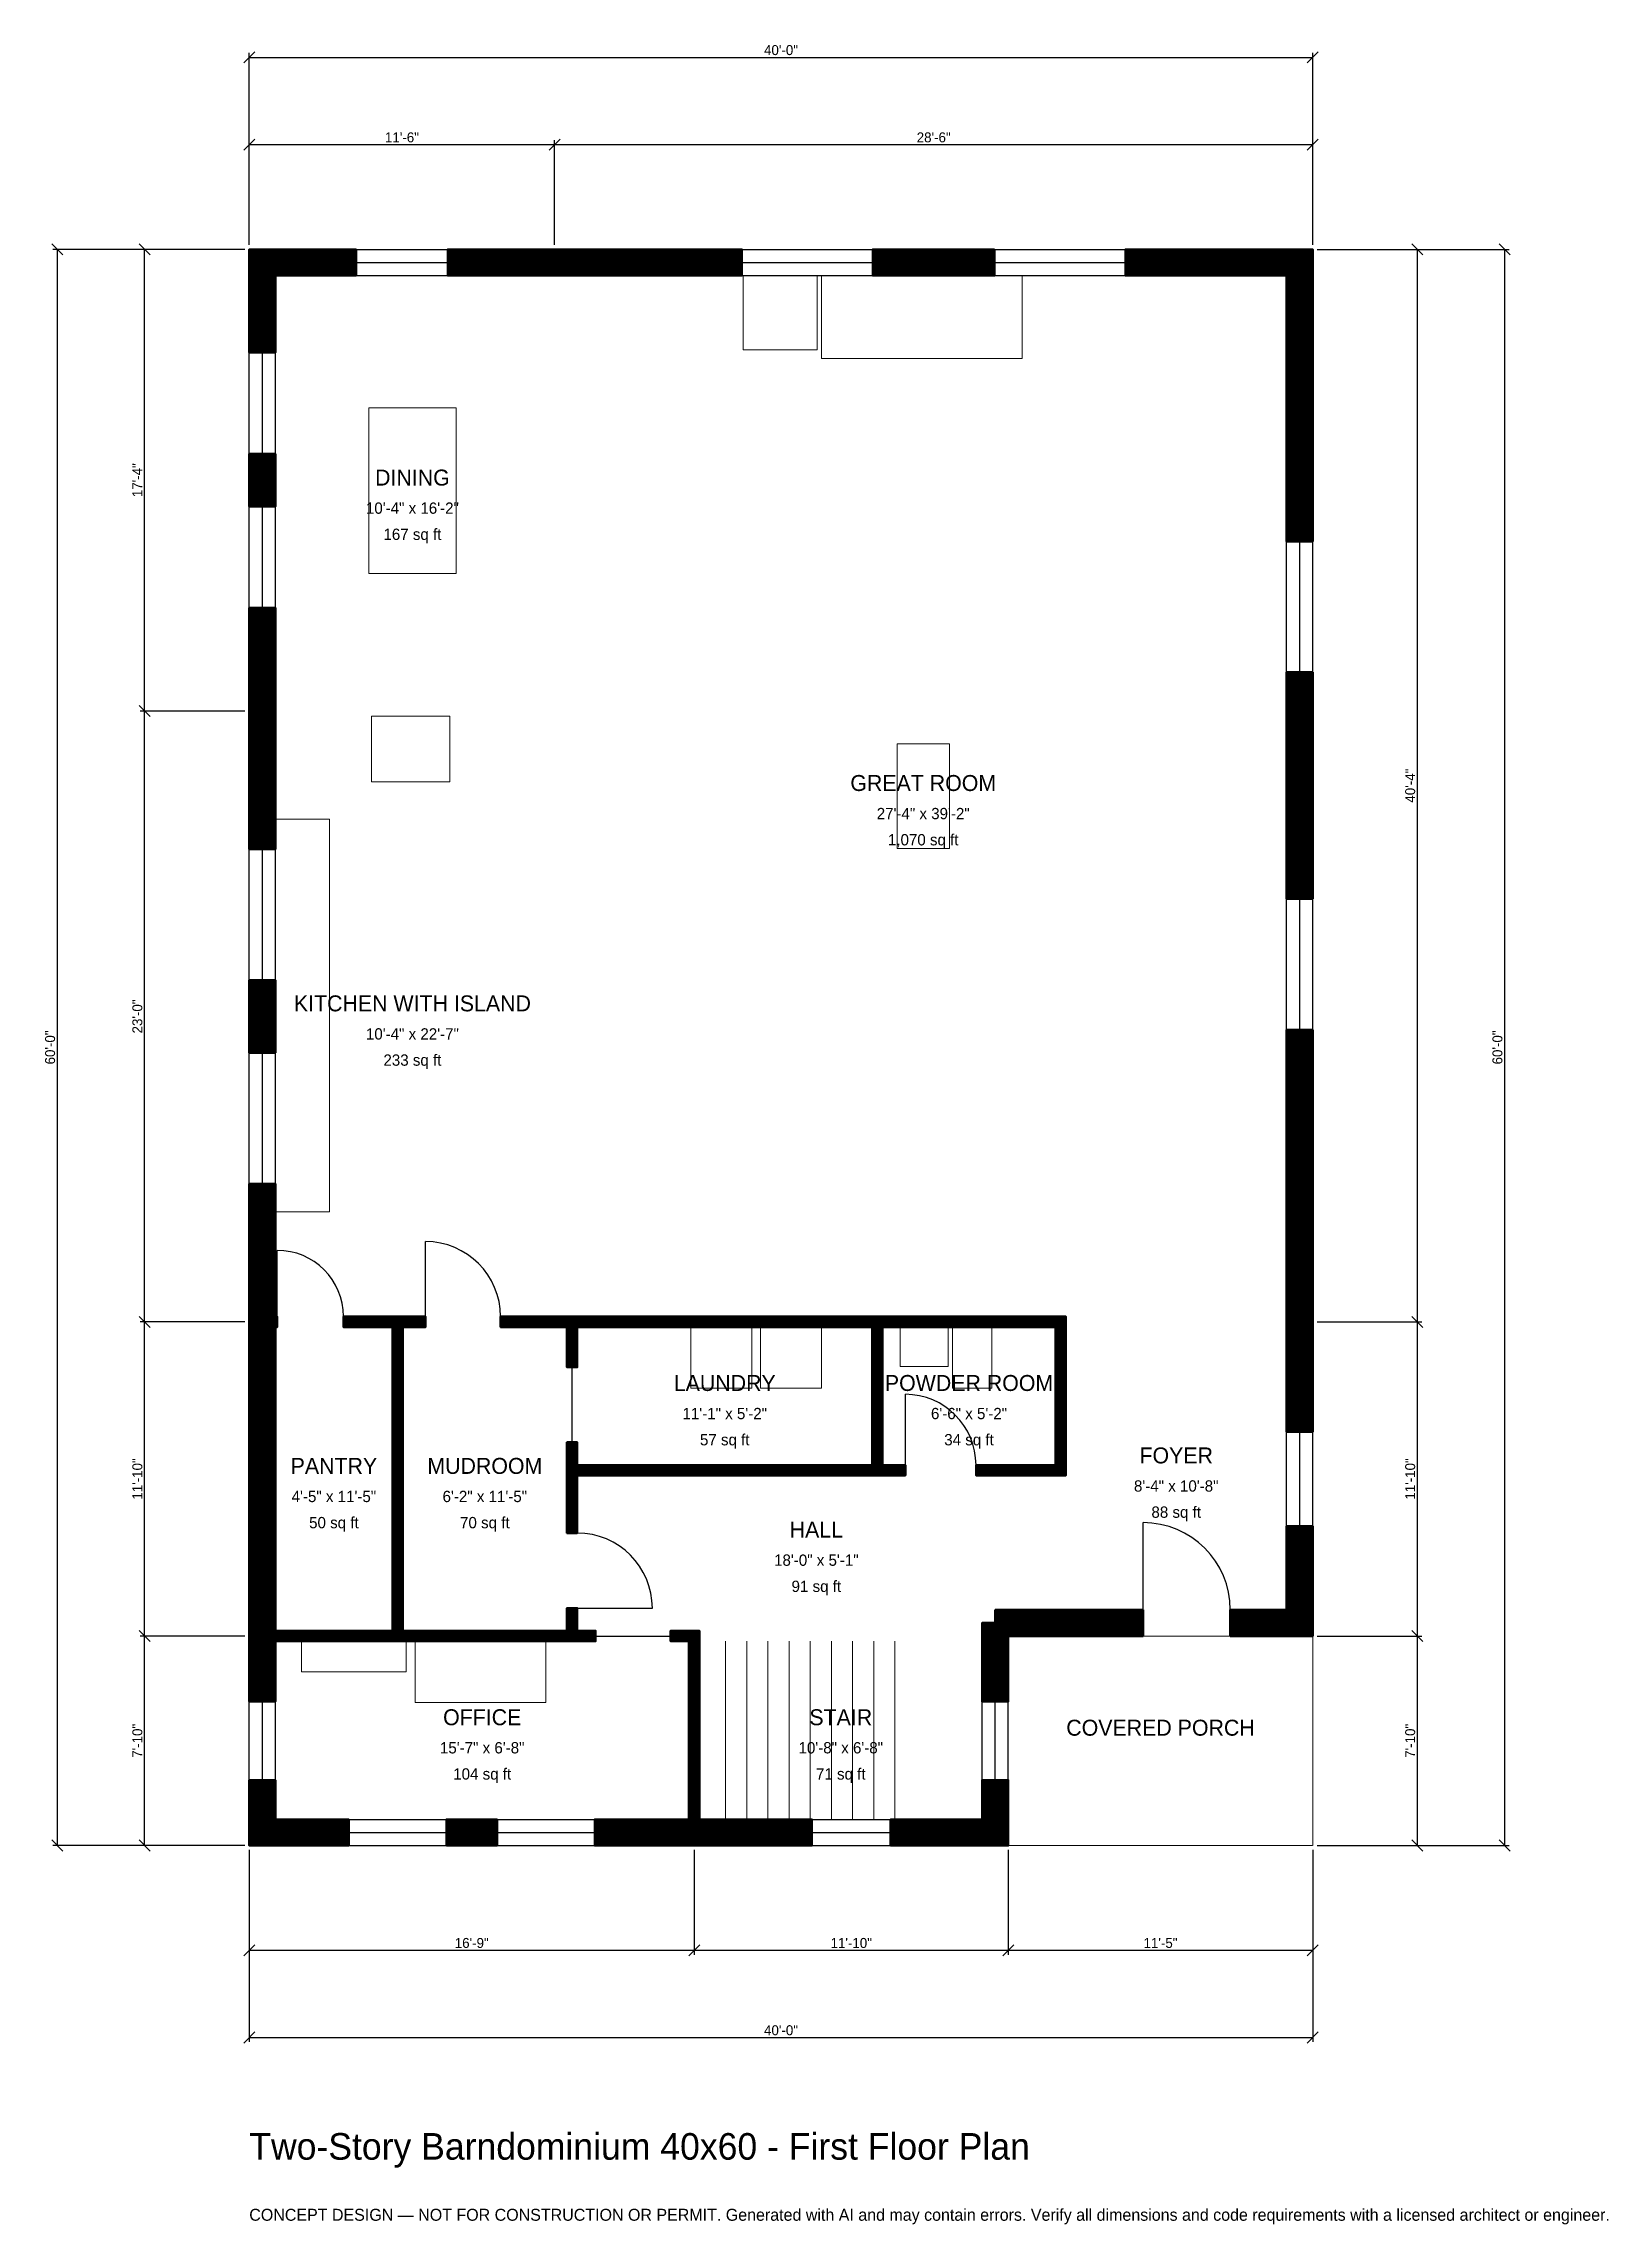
# Model space of a CAD drawing. Header units: inches. Extents: x -93 to 613, y -171 to 813.
import ezdxf
from ezdxf.enums import TextEntityAlignment as Align

# ---------------------------------------------------------------- set-up
doc = ezdxf.new("R2010")
doc.units = ezdxf.units.IN
doc.header["$MEASUREMENT"] = 0
doc.linetypes.add('DASHED', pattern=[0.6, 0.5, -0.1])
for name, color, linetype, lineweight in [('A-ANNO-DIMS', 1, 'Continuous', 13), ('A-ANNO-TEXT', 7, 'Continuous', 18), ('A-AREA-IDEN', 7, 'Continuous', 18), ('A-DOOR', 2, 'Continuous', 25), ('A-FLOR-FIXT', 9, 'Continuous', 13), ('A-FLOR-STRS', 3, 'Continuous', 18), ('A-FURN', 9, 'Continuous', 13), ('A-GLAZ', 4, 'Continuous', 25), ('A-SITE-PAVE', 8, 'Continuous', 13), ('A-WALL', 7, 'Continuous', 50), ('A-WALL-PATT', 8, 'Continuous', 13)]:
    doc.layers.add(name, color=color, linetype=linetype, lineweight=lineweight)
doc.dimstyles.new('PLAN', dxfattribs={"dimtxt": 4.5, "dimasz": 3, "dimexe": 2, "dimexo": 2, "dimgap": 1, "dimtad": 1, "dimdec": 0, "dimlunit": 4, "dimtsz": 2.5, "dimcen": 2.5, "dimclrd": 1, "dimclre": 1, "dimazin": 3, "dimtfac": 1, "dimtmove": 0, "dimatfit": 3})

msp = doc.modelspace()

# ---------------------------------------------------------------- hatches: boundary and pattern name
at = {"layer": 'A-WALL-PATT'}
h = msp.add_hatch(dxfattribs=at)
h.set_pattern_fill('ANSI31', color=8, scale=0.8)
h.paths.add_polyline_path([(0, 0), (0, 11.811), (0, 11.811), (0, 29.5276), (11.811, 29.5276), (11.811, 11.811), (44.8819, 11.811), (44.8819, 0), (11.811, 0), (11.811, 0), (0, 0), (0, 0), (0, 0), (0, 0)])
h.paths.add_polyline_path([(0, 88.5827), (0, 92.126), (0, 92.126), (0, 96.8504), (0, 96.8504), (0, 100.3937), (0, 230.315), (0, 233.8583), (0, 233.8583), (0, 238.5827), (0, 238.5827), (0, 242.126), (0, 298.5564), (11.811, 298.5564), (11.811, 242.126), (11.811, 238.5827), (12.5984, 238.5827), (12.5984, 233.8583), (11.811, 233.8583), (11.811, 230.315), (11.811, 100.3937), (11.811, 96.8504), (64.5669, 96.8504), (64.5669, 233.8583), (42.5197, 233.8583), (42.5197, 238.5827), (64.5669, 238.5827), (69.2913, 238.5827), (79.5276, 238.5827), (79.5276, 233.8583), (69.2913, 233.8583), (69.2913, 96.8504), (143.3071, 96.8504), (143.3071, 107.0866), (148.0315, 107.0866), (148.0315, 96.8504), (156.2992, 96.8504), (156.2992, 92.126), (148.0315, 92.126), (143.3071, 92.126), (69.2913, 92.126), (64.5669, 92.126), (11.811, 92.126), (11.811, 88.5827), (11.811, 64.9606), (0, 64.9606), (0, 88.5827)])
h.paths.add_polyline_path([(0, 390.4199), (11.811, 390.4199), (11.811, 357.6115), (0, 357.6115), (0, 390.4199)])
h.paths.add_polyline_path([(0, 505.9055), (0, 517.7165), (0, 558.3989), (11.811, 558.3989), (11.811, 517.7165), (11.811, 505.9055), (11.811, 449.4751), (0, 449.4751), (0, 505.9055)])
h.paths.add_polyline_path([(0, 627.8215), (11.811, 627.8215), (11.811, 604.0682), (0, 604.0682), (0, 627.8215)])
h.paths.add_polyline_path([(0, 708.2677), (0, 708.2677), (0, 720.0787), (0, 720.0787), (0, 720.0788), (11.811, 720.0788), (11.811, 720.0787), (48.2283, 720.0787), (48.2283, 708.2677), (11.811, 708.2677), (11.811, 673.4908), (0, 673.4908), (0, 708.2677)])
h.paths.add_polyline_path([(131.8898, 720.0787), (143.7008, 720.0787), (222.3097, 720.0787), (222.3097, 708.2677), (143.7008, 708.2677), (131.8898, 708.2677), (89.5669, 708.2677), (89.5669, 720.0787), (131.8898, 720.0787)])
h.paths.add_polyline_path([(336.3517, 720.0787), (336.3517, 708.2677), (281.3648, 708.2677), (281.3648, 720.0787), (336.3517, 720.0787)])
h.paths.add_polyline_path([(468.1102, 720.0787), (468.1102, 720.0788), (479.9213, 720.0788), (479.9213, 720.0787), (479.9213, 720.0787), (479.9213, 708.2677), (479.9213, 708.2677), (479.9213, 588.3202), (468.1102, 588.3202), (468.1102, 708.2677), (395.4068, 708.2677), (395.4068, 720.0787), (468.1102, 720.0787)])
h.paths.add_polyline_path([(479.9213, 427.0341), (468.1102, 427.0341), (468.1102, 529.2651), (479.9213, 529.2651), (479.9213, 427.0341)])
h.paths.add_polyline_path([(479.9213, 242.126), (479.9213, 242.126), (479.9213, 186.6142), (468.1102, 186.6142), (468.1102, 230.315), (468.1102, 230.315), (468.1102, 367.979), (479.9213, 367.979), (479.9213, 242.126)])
h.paths.add_polyline_path([(479.9213, 106.2992), (479.9213, 106.2992), (479.9213, 94.4882), (479.9213, 94.4882), (479.9213, 94.4881), (468.1102, 94.4881), (468.1102, 94.4882), (442.7165, 94.4882), (442.7165, 106.2992), (468.1102, 106.2992), (468.1102, 144.0945), (479.9213, 144.0945), (479.9213, 106.2992)])
h.paths.add_polyline_path([(372.0472, 94.4882), (360.2362, 94.4882), (342.5197, 94.4882), (342.5197, 64.9606), (330.7087, 64.9606), (330.7087, 100.3937), (336.6142, 100.3937), (336.6142, 106.2992), (360.2362, 106.2992), (372.0472, 106.2992), (403.3465, 106.2992), (403.3465, 94.4882), (372.0472, 94.4882)])
h.paths.add_polyline_path([(342.5197, 11.811), (342.5197, 11.811), (342.5197, 0), (342.5197, 0), (342.5197, 0), (330.7087, 0), (330.7087, 0), (289.3701, 0), (289.3701, 11.811), (330.7087, 11.811), (330.7087, 29.5276), (342.5197, 29.5276), (342.5197, 11.811)])
h.paths.add_polyline_path([(206.6929, 0), (203.1496, 0), (203.1496, 0), (198.4252, 0), (198.4252, 0), (194.8819, 0), (155.9055, 0), (155.9055, 11.811), (194.8819, 11.811), (198.4252, 11.811), (198.4252, 92.126), (190.1575, 92.126), (190.1575, 96.8504), (198.4252, 96.8504), (203.1496, 96.8504), (203.1496, 92.126), (203.1496, 11.811), (206.6929, 11.811), (253.937, 11.811), (253.937, 0), (206.6929, 0)])
h.paths.add_polyline_path([(88.9764, 0), (88.9764, 11.811), (111.811, 11.811), (111.811, 0), (88.9764, 0)])
h.paths.add_polyline_path([(135.4331, 238.5827), (140.1575, 238.5827), (143.3071, 238.5827), (148.0315, 238.5827), (281.1024, 238.5827), (285.8268, 238.5827), (363.7795, 238.5827), (368.5039, 238.5827), (368.5039, 233.8583), (368.5039, 171.6535), (368.5039, 166.9291), (363.7795, 166.9291), (327.9528, 166.9291), (327.9528, 171.6535), (363.7795, 171.6535), (363.7795, 233.8583), (285.8268, 233.8583), (285.8268, 171.6535), (296.063, 171.6535), (296.063, 166.9291), (285.8268, 166.9291), (281.1024, 166.9291), (148.0315, 166.9291), (148.0315, 140.9449), (143.3071, 140.9449), (143.3071, 166.9291), (143.3071, 171.6535), (143.3071, 181.8898), (148.0315, 181.8898), (148.0315, 171.6535), (281.1024, 171.6535), (281.1024, 233.8583), (148.0315, 233.8583), (148.0315, 215.748), (143.3071, 215.748), (143.3071, 233.8583), (140.1575, 233.8583), (135.4331, 233.8583), (113.3858, 233.8583), (113.3858, 238.5827), (135.4331, 238.5827)])

# ---------------------------------------------------------------- linework, layer by layer
at = {"layer": 'A-DOOR'}
for p, q in [((12.5984, 238.5827), (12.5984, 268.5039)), ((79.5276, 238.5827), (79.5276, 272.4409)), ((145.6693, 181.8898), (145.6693, 215.748)), ((296.063, 171.6535), (296.063, 203.5433)), ((403.3465, 106.2992), (403.3465, 145.6693)), ((148.0315, 107.0866), (181.8898, 107.0866)), ((156.2992, 94.4882), (190.1575, 94.4882))]:
    msp.add_line(p, q, dxfattribs=at)
for centre, radius in [((12.5984, 238.5827), 29.9213), ((79.5276, 238.5827), 33.8583), ((296.063, 171.6535), 31.8898), ((148.0315, 107.0866), 33.8583), ((403.3465, 106.2992), 39.3701)]:
    msp.add_arc(centre, radius, 0, 90, dxfattribs=at)
at = {"layer": 'A-FLOR-FIXT'}
for points in [[(11.811, 285.8268), (36.2205, 285.8268), (36.2205, 462.9921), (11.811, 462.9921)], [(293.7008, 216.1417), (315.3543, 216.1417), (315.3543, 233.8583), (293.7008, 233.8583)], [(317.3228, 206.2992), (335.0394, 206.2992), (335.0394, 233.8583), (317.3228, 233.8583)]]:
    msp.add_lwpolyline(points, close=True, dxfattribs=at)
at = {"layer": 'A-FLOR-STRS'}
for p, q in [((214.9606, 11.811), (214.9606, 92.126)), ((224.5079, 11.811), (224.5079, 92.126)), ((234.0551, 11.811), (234.0551, 92.126)), ((243.6024, 11.811), (243.6024, 92.126)), ((253.1496, 11.811), (253.1496, 92.126)), ((262.6969, 11.811), (262.6969, 92.126)), ((272.2441, 11.811), (272.2441, 92.126)), ((281.7913, 11.811), (281.7913, 92.126)), ((291.3386, 11.811), (291.3386, 92.126))]:
    msp.add_line(p, q, dxfattribs=at)
at = {"layer": 'A-FURN'}
for points in [[(222.8346, 674.8031), (256.2992, 674.8031), (256.2992, 708.2677), (222.8346, 708.2677)], [(258.2677, 670.8661), (348.8189, 670.8661), (348.8189, 708.2677), (258.2677, 708.2677)], [(53.937, 573.8189), (93.3071, 573.8189), (93.3071, 648.622), (53.937, 648.622)], [(55.1181, 479.9213), (90.5512, 479.9213), (90.5512, 509.4488), (55.1181, 509.4488)], [(292.3228, 449.8031), (315.9449, 449.8031), (315.9449, 497.0472), (292.3228, 497.0472)], [(199.2126, 206.2992), (226.7717, 206.2992), (226.7717, 233.8583), (199.2126, 233.8583)], [(230.7087, 206.2992), (258.2677, 206.2992), (258.2677, 233.8583), (230.7087, 233.8583)], [(23.622, 78.3465), (70.8661, 78.3465), (70.8661, 92.126), (23.622, 92.126)], [(74.8031, 64.5669), (133.8583, 64.5669), (133.8583, 92.126), (74.8031, 92.126)]]:
    msp.add_lwpolyline(points, close=True, dxfattribs=at)
at = {"layer": 'A-GLAZ'}
for p, q in [((48.2283, 720.0787), (89.5669, 720.0787)), ((222.3097, 720.0787), (281.3648, 720.0787)), ((336.3517, 720.0787), (395.4068, 720.0787)), ((48.2283, 714.1732), (89.5669, 714.1732)), ((222.3097, 714.1732), (281.3648, 714.1732)), ((336.3517, 714.1732), (395.4068, 714.1732)), ((48.2283, 708.2677), (89.5669, 708.2677)), ((222.3097, 708.2677), (281.3648, 708.2677)), ((336.3517, 708.2677), (395.4068, 708.2677)), ((0, 627.8215), (0, 673.4908)), ((5.9055, 627.8215), (5.9055, 673.4908)), ((11.811, 627.8215), (11.811, 673.4908)), ((0, 558.3989), (0, 604.0682)), ((5.9055, 558.3989), (5.9055, 604.0682)), ((11.811, 558.3989), (11.811, 604.0682)), ((468.1102, 529.2651), (468.1102, 588.3202)), ((474.0157, 529.2651), (474.0157, 588.3202)), ((479.9213, 529.2651), (479.9213, 588.3202)), ((0, 390.4199), (0, 449.4751)), ((5.9055, 390.4199), (5.9055, 449.4751)), ((11.811, 390.4199), (11.811, 449.4751)), ((468.1102, 367.979), (468.1102, 427.0341)), ((474.0157, 367.979), (474.0157, 427.0341)), ((479.9213, 367.979), (479.9213, 427.0341)), ((0, 298.5564), (0, 357.6115)), ((5.9055, 298.5564), (5.9055, 357.6115)), ((11.811, 298.5564), (11.811, 357.6115)), ((468.1102, 144.0945), (468.1102, 186.6142)), ((474.0157, 144.0945), (474.0157, 186.6142)), ((479.9213, 144.0945), (479.9213, 186.6142)), ((0, 29.5276), (0, 64.9606)), ((5.9055, 29.5276), (5.9055, 64.9606)), ((11.811, 29.5276), (11.811, 64.9606)), ((330.7087, 29.5276), (330.7087, 64.9606)), ((336.6142, 29.5276), (336.6142, 64.9606)), ((342.5197, 29.5276), (342.5197, 64.9606)), ((44.8819, 11.811), (88.9764, 11.811)), ((111.811, 11.811), (155.9055, 11.811)), ((253.937, 11.811), (289.3701, 11.811)), ((44.8819, 5.9055), (88.9764, 5.9055)), ((44.8819, 0), (88.9764, 0)), ((111.811, 5.9055), (155.9055, 5.9055)), ((111.811, 0), (155.9055, 0)), ((253.937, 5.9055), (289.3701, 5.9055)), ((253.937, 0), (289.3701, 0))]:
    msp.add_line(p, q, dxfattribs=at)
at = {"layer": 'A-SITE-PAVE', "linetype": 'DASHED'}
msp.add_lwpolyline([(342.5197, 0), (479.9213, 0), (479.9213, 94.4882), (342.5197, 94.4882)], close=True, dxfattribs=at)
at = {"layer": 'A-WALL'}
for points in [[(0, 708.2677), (0, 708.2677), (0, 720.0787), (0, 720.0787), (0, 720.0788), (11.811, 720.0788), (11.811, 720.0787), (48.2283, 720.0787), (48.2283, 708.2677), (11.811, 708.2677), (11.811, 673.4908), (0, 673.4908), (0, 708.2677)], [(131.8898, 720.0787), (143.7008, 720.0787), (222.3097, 720.0787), (222.3097, 708.2677), (143.7008, 708.2677), (131.8898, 708.2677), (89.5669, 708.2677), (89.5669, 720.0787), (131.8898, 720.0787)], [(336.3517, 720.0787), (336.3517, 708.2677), (281.3648, 708.2677), (281.3648, 720.0787), (336.3517, 720.0787)], [(468.1102, 720.0787), (468.1102, 720.0788), (479.9213, 720.0788), (479.9213, 720.0787), (479.9213, 720.0787), (479.9213, 708.2677), (479.9213, 708.2677), (479.9213, 588.3202), (468.1102, 588.3202), (468.1102, 708.2677), (395.4068, 708.2677), (395.4068, 720.0787), (468.1102, 720.0787)], [(0, 627.8215), (11.811, 627.8215), (11.811, 604.0682), (0, 604.0682), (0, 627.8215)], [(0, 505.9055), (0, 517.7165), (0, 558.3989), (11.811, 558.3989), (11.811, 517.7165), (11.811, 505.9055), (11.811, 449.4751), (0, 449.4751), (0, 505.9055)], [(479.9213, 427.0341), (468.1102, 427.0341), (468.1102, 529.2651), (479.9213, 529.2651), (479.9213, 427.0341)], [(0, 390.4199), (11.811, 390.4199), (11.811, 357.6115), (0, 357.6115), (0, 390.4199)], [(479.9213, 242.126), (479.9213, 242.126), (479.9213, 186.6142), (468.1102, 186.6142), (468.1102, 230.315), (468.1102, 230.315), (468.1102, 367.979), (479.9213, 367.979), (479.9213, 242.126)], [(0, 88.5827), (0, 92.126), (0, 92.126), (0, 96.8504), (0, 96.8504), (0, 100.3937), (0, 230.315), (0, 233.8583), (0, 233.8583), (0, 238.5827), (0, 238.5827), (0, 242.126), (0, 298.5564), (11.811, 298.5564), (11.811, 242.126), (11.811, 238.5827), (12.5984, 238.5827), (12.5984, 233.8583), (11.811, 233.8583), (11.811, 230.315), (11.811, 100.3937), (11.811, 96.8504), (64.5669, 96.8504), (64.5669, 233.8583), (42.5197, 233.8583), (42.5197, 238.5827), (64.5669, 238.5827), (69.2913, 238.5827), (79.5276, 238.5827), (79.5276, 233.8583), (69.2913, 233.8583), (69.2913, 96.8504), (143.3071, 96.8504), (143.3071, 107.0866), (148.0315, 107.0866), (148.0315, 96.8504), (156.2992, 96.8504), (156.2992, 92.126), (148.0315, 92.126), (143.3071, 92.126), (69.2913, 92.126), (64.5669, 92.126), (11.811, 92.126), (11.811, 88.5827), (11.811, 64.9606), (0, 64.9606), (0, 88.5827)], [(135.4331, 238.5827), (140.1575, 238.5827), (143.3071, 238.5827), (148.0315, 238.5827), (281.1024, 238.5827), (285.8268, 238.5827), (363.7795, 238.5827), (368.5039, 238.5827), (368.5039, 233.8583), (368.5039, 171.6535), (368.5039, 166.9291), (363.7795, 166.9291), (327.9528, 166.9291), (327.9528, 171.6535), (363.7795, 171.6535), (363.7795, 233.8583), (285.8268, 233.8583), (285.8268, 171.6535), (296.063, 171.6535), (296.063, 166.9291), (285.8268, 166.9291), (281.1024, 166.9291), (148.0315, 166.9291), (148.0315, 140.9449), (143.3071, 140.9449), (143.3071, 166.9291), (143.3071, 171.6535), (143.3071, 181.8898), (148.0315, 181.8898), (148.0315, 171.6535), (281.1024, 171.6535), (281.1024, 233.8583), (148.0315, 233.8583), (148.0315, 215.748), (143.3071, 215.748), (143.3071, 233.8583), (140.1575, 233.8583), (135.4331, 233.8583), (113.3858, 233.8583), (113.3858, 238.5827), (135.4331, 238.5827)], [(479.9213, 106.2992), (479.9213, 106.2992), (479.9213, 94.4882), (479.9213, 94.4882), (479.9213, 94.4881), (468.1102, 94.4881), (468.1102, 94.4882), (442.7165, 94.4882), (442.7165, 106.2992), (468.1102, 106.2992), (468.1102, 144.0945), (479.9213, 144.0945), (479.9213, 106.2992)], [(372.0472, 94.4882), (360.2362, 94.4882), (342.5197, 94.4882), (342.5197, 64.9606), (330.7087, 64.9606), (330.7087, 100.3937), (336.6142, 100.3937), (336.6142, 106.2992), (360.2362, 106.2992), (372.0472, 106.2992), (403.3465, 106.2992), (403.3465, 94.4882), (372.0472, 94.4882)], [(206.6929, 0), (203.1496, 0), (203.1496, 0), (198.4252, 0), (198.4252, 0), (194.8819, 0), (155.9055, 0), (155.9055, 11.811), (194.8819, 11.811), (198.4252, 11.811), (198.4252, 92.126), (190.1575, 92.126), (190.1575, 96.8504), (198.4252, 96.8504), (203.1496, 96.8504), (203.1496, 92.126), (203.1496, 11.811), (206.6929, 11.811), (253.937, 11.811), (253.937, 0), (206.6929, 0)], [(0, 0), (0, 11.811), (0, 11.811), (0, 29.5276), (11.811, 29.5276), (11.811, 11.811), (44.8819, 11.811), (44.8819, 0), (11.811, 0), (11.811, 0), (0, 0), (0, 0), (0, 0), (0, 0)], [(342.5197, 11.811), (342.5197, 11.811), (342.5197, 0), (342.5197, 0), (342.5197, 0), (330.7087, 0), (330.7087, 0), (289.3701, 0), (289.3701, 11.811), (330.7087, 11.811), (330.7087, 29.5276), (342.5197, 29.5276), (342.5197, 11.811)], [(88.9764, 0), (88.9764, 11.811), (111.811, 11.811), (111.811, 0), (88.9764, 0)]]:
    msp.add_lwpolyline(points, close=True, dxfattribs=at)

# ---------------------------------------------------------------- texts
at = {"layer": 'A-ANNO-TEXT'}
for s, height, p in [('Two-Story Barndominium 40x60 - First Floor Plan', 12, (0, -141.7323)), ('CONCEPT DESIGN — NOT FOR CONSTRUCTION OR PERMIT. Generated with AI and may contain errors. Verify all dimensions and code requirements with a licensed architect or engineer.', 5.4, (0, -169.2913))]:
    msp.add_text(s, height=height, dxfattribs=at).set_placement(p)
at = {"layer": 'A-AREA-IDEN'}
for s, height, p in [('DINING', 7.2, (73.622, 617.126)), ('10\'-4" x 16\'-2"', 5.1, (73.622, 603.3465)), ('167 sq ft', 5.1, (73.622, 591.5354)), ('GREAT ROOM', 7.2, (304.1339, 479.3307)), ('27\'-4" x 39\'-2"', 5.1, (304.1339, 465.5512)), ('1,070 sq ft', 5.1, (304.1339, 453.7402)), ('KITCHEN WITH ISLAND', 7.2, (73.622, 379.9213)), ('10\'-4" x 22\'-7"', 5.1, (73.622, 366.1417)), ('233 sq ft', 5.1, (73.622, 354.3307)), ('LAUNDRY', 7.2, (214.5669, 208.6614)), ('POWDER ROOM', 7.2, (324.8031, 208.6614)), ('11\'-1" x 5\'-2"', 5.1, (214.5669, 194.8819)), ('6\'-6" x 5\'-2"', 5.1, (324.8031, 194.8819)), ('57 sq ft', 5.1, (214.5669, 183.0709)), ('34 sq ft', 5.1, (324.8031, 183.0709)), ('FOYER', 7.2, (418.3071, 175.9843)), ('PANTRY', 7.2, (38.189, 171.2598)), ('MUDROOM', 7.2, (106.2992, 171.2598)), ('4\'-5" x 11\'-5"', 5.1, (38.189, 157.4803)), ('6\'-2" x 11\'-5"', 5.1, (106.2992, 157.4803)), ('8\'-4" x 10\'-8"', 5.1, (418.3071, 162.2047)), ('50 sq ft', 5.1, (38.189, 145.6693)), ('70 sq ft', 5.1, (106.2992, 145.6693)), ('88 sq ft', 5.1, (418.3071, 150.3937)), ('HALL', 7.2, (255.9055, 142.5197)), ('18\'-0" x 5\'-1"', 5.1, (255.9055, 128.7402)), ('91 sq ft', 5.1, (255.9055, 116.9291)), ('OFFICE', 7.2, (105.1181, 57.874)), ('STAIR', 7.2, (266.9291, 57.874)), ('COVERED PORCH', 7.2, (411.2205, 53.1496)), ('15\'-7" x 6\'-8"', 5.1, (105.1181, 44.0945)), ('10\'-8" x 6\'-8"', 5.1, (266.9291, 44.0945)), ('104 sq ft', 5.1, (105.1181, 32.2835)), ('71 sq ft', 5.1, (266.9291, 32.2835))]:
    msp.add_text(s, height=height, dxfattribs=at).set_placement(p, align=Align.MIDDLE_CENTER)

# ---------------------------------------------------------------- dimensions: what is measured, and where the dimension line sits
at = {"layer": 'A-ANNO-DIMS'}
for base, p1, p2, text in [((0, 806.6929), (0, 720.0787), (479.9213, 720.0787), '40\'-0"'), ((0, 767.3228), (0, 720.0787), (137.7953, 720.0787), '11\'-6"'), ((137.7953, 767.3228), (137.7953, 720.0787), (479.9213, 720.0787), '28\'-6"'), ((0, -47.2441), (0, 0), (200.7874, 0), '16\'-9"'), ((0, -86.6142), (0, 0), (479.9213, 0), '40\'-0"'), ((200.7874, -47.2441), (200.7874, 0), (342.5197, 0), '11\'-10"'), ((342.5197, -47.2441), (342.5197, 0), (479.9213, 0), '11\'-5"')]:
    msp.add_linear_dim(base=base, p1=p1, p2=p2, text=text, dimstyle='PLAN', dxfattribs=at).render()
for base, p1, p2, text in [((-86.6142, 0), (0, 0), (0, 720.0787), '60\'-0"'), ((-47.2441, 511.811), (0, 511.811), (0, 720.0787), '17\'-4"'), ((527.1654, 236.2205), (479.9213, 236.2205), (479.9213, 720.0787), '40\'-4"'), ((566.5354, 0), (479.9213, 0), (479.9213, 720.0787), '60\'-0"'), ((-47.2441, 236.2205), (0, 236.2205), (0, 511.811), '23\'-0"'), ((-47.2441, 94.4882), (0, 94.4882), (0, 236.2205), '11\'-10"'), ((527.1654, 94.4882), (479.9213, 94.4882), (479.9213, 236.2205), '11\'-10"'), ((-47.2441, 0), (0, 0), (0, 94.4882), '7\'-10"'), ((527.1654, 0), (479.9213, 0), (479.9213, 94.4882), '7\'-10"')]:
    msp.add_linear_dim(base=base, p1=p1, p2=p2, angle=90, text=text, dimstyle='PLAN', dxfattribs=at).render()

doc.saveas('drawing.dxf')
